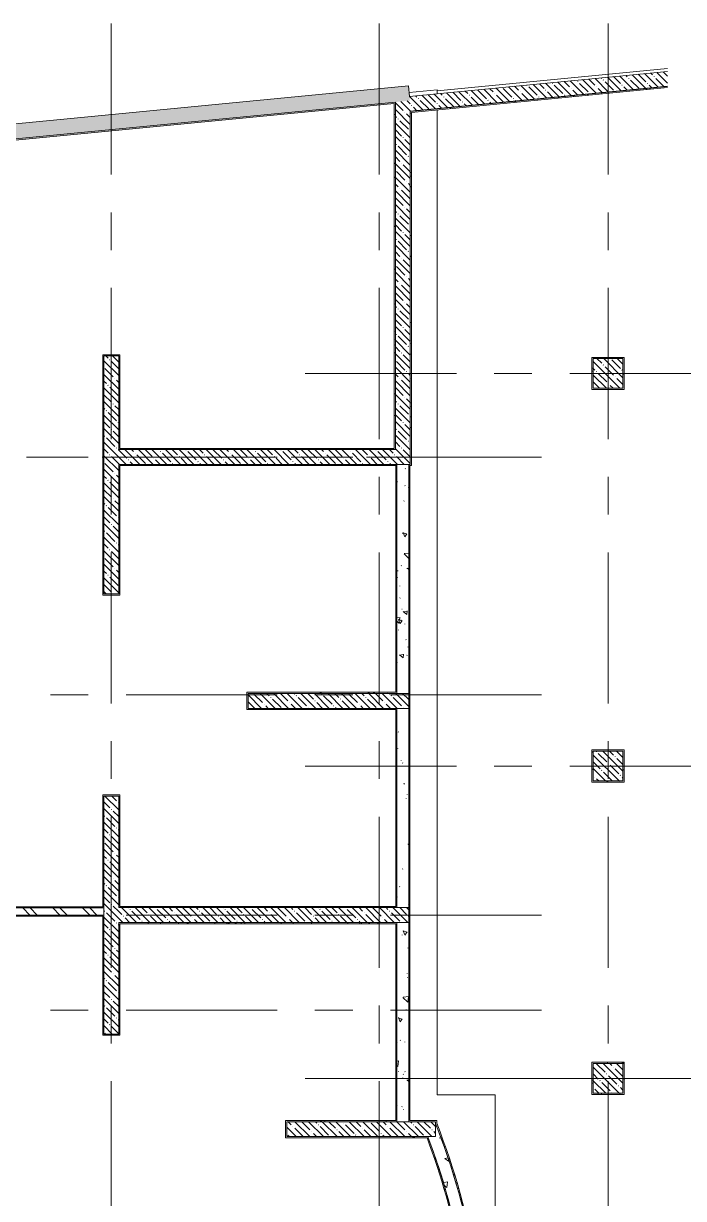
# Model space of a CAD drawing. Header units: metres. Extents: x 50 to 891, y -1294 to 247.
# Drawn here: x 271.6 to 327.1, y -906.8 to -808.1 of the extents above; entities that cross this region are included whole.
import ezdxf

# ---------------------------------------------------------------- set-up
doc = ezdxf.new("R2010")
doc.units = ezdxf.units.M
doc.linetypes.add('Линия сетки', pattern=[22.225, 12.7, -3.175, 3.175, -3.175])
doc.layers.add('ПЛАН', color=8, linetype='Continuous')
pattern_1 = [(135, (-1788.0002, 1229.93924), (-0.57024626, -0.57024626), []), (135, (-1788.0002, 1230.5095), (-0.57024626, -0.57024626), [1.008065, -0.201615, 0.016765, -0.18485])]
pattern_2 = [(140, (-1788.0002, 1229.9392), (0.318779, 3.6436825), [0.381, -4.191]), (85, (-1788.0002, 1229.9392), (-3.821138, -0.704858), [0.3048, -3.3528]), (190.451, (-1787.9737, 1230.243), (-3.5023338, 2.93885), [0.3238, -3.5618]), (136.184, (-1789.0162, 1229.9392), (0.840855, 5.421581), [0.5715, -6.2865]), (186.636, (-1788.946, 1230.391), (-4.948549, 4.74805), [0.4857, -5.3427]), (81.184, (-1789.016, 1229.939), (-4.948506, 4.748103), [0.4572, -5.0292]), (111, (-1788.7622, 1230.4472), (2.0453028, 3.0322893), [0.381, -4.191]), (56, (-1788.7622, 1230.4472), (-3.6837646, 1.2360417), [0.3048, -3.3528]), (161.451, (-1788.5918, 1230.7), (-1.6384274, 4.2683413), [0.3238, -3.5618]), (127.5, (-1788.0002, 1229.9392), (-1.6911006, 0.06177347), [0.03353, -3.27863, 0.03353, -3.37007, -3.3655]), (127.5, (-1788.0002, 1229.9392), (-1.6911006, 0.06177347), [-6.71576, 0.03353, -3.33197]), (97.5, (-1788.0002, 1229.9392), (-2.0036106, 1.3363944), [0.03353, -1.90703, 0.03353, -3.20243, -1.2827]), (97.5, (-1788.0002, 1229.9392), (-2.0036106, 1.3363944), [-5.17652, 0.03353, -1.24917]), (57.5, (-1788.0002, 1228.8064), (0.1145767, 2.71181666), [0.03353, -1.23647, 0.03353, -9.18667]), (57.5, (-1788.0002, 1228.8064), (0.1145767, 2.71181666), [-1.30353, -3.92887, 0.03353, -5.22427]), (47.5, (-1788.0002, 1228.2984), (-0.5085355, 2.9625848), [0.03353, -1.61747, 0.03353, -6.33171]), (47.5, (-1788.0002, 1228.2984), (-0.5085355, 2.9625848), [-1.68453, -2.59791, 0.03353, -3.70027])]
pattern_3 = [(90, (-1788.00024, 1229.93924), (-0.508, 2.032), [0.16764, -1.35636, 0.16764, -9.48436]), (90, (-1788.00024, 1229.93924), (-0.508, 2.032), [-1.69164, -1.35636, 0.16764, -2.88036, -5.08]), (90, (-1788.00024, 1229.93924), (-0.508, 2.032), [-6.096, 0.16764, -1.35636, 0.16764, -3.38836]), (90, (-1788.00024, 1229.93924), (-0.508, 2.032), [-7.78764, -0.84836, 0.16764, -2.37236]), (210, (-1788.25424, 1230.70124), (-1.50576362, -1.455940905), [0.16764, -1.35636, 0.16764, -9.48436]), (210, (-1788.25424, 1230.70124), (-1.50576362, -1.455940905), [-1.69164, -1.35636, 0.16764, -2.88036, -5.08]), (210, (-1788.25424, 1230.70124), (-1.50576362, -1.455940905), [-6.096, 0.16764, -1.35636, 0.16764, -3.38836]), (210, (-1788.25424, 1230.70124), (-1.50576362, -1.455940905), [-7.78764, -0.84836, 0.16764, -2.37236]), (330, (-1789.27024, 1230.95524), (2.01376362, -0.576059095), [0.16764, -1.35636, 0.16764, -9.48436]), (330, (-1789.27024, 1230.95524), (2.01376362, -0.576059095), [-1.69164, -1.35636, 0.16764, -2.88036, -5.08]), (330, (-1789.27024, 1230.95524), (2.01376362, -0.576059095), [-6.096, 0.16764, -1.35636, 0.16764, -3.38836]), (330, (-1789.27024, 1230.95524), (2.01376362, -0.576059095), [-7.78764, -0.84836, 0.16764, -2.37236])]

msp = doc.modelspace()

# ---------------------------------------------------------------- hatches: boundary and pattern name
at = {"layer": 'ПЛАН', "lineweight": 13}
h = msp.add_hatch(dxfattribs=at)
h.set_pattern_fill('FP_2', color=8, scale=0.005, angle=90, style=0, pattern_type=2)
h.set_pattern_definition(pattern_1)
h.paths.add_polyline_path([(325.74, -813.366), (325.74, -812.11), (304.12, -814.209), (304.12, -815.465)])
h = msp.add_hatch(dxfattribs=at)
h.set_pattern_fill('FP_2', color=8, scale=0.005, angle=90, style=0, pattern_type=2)
h.set_pattern_definition(pattern_1)
h.paths.add_polyline_path([(304.091, -814.564), (303.97, -813.32), (191.623, -824.226), (191.744, -825.471), (302.87, -814.682)])
h = msp.add_hatch(dxfattribs=at)
h.set_pattern_fill('FP_5', color=8, scale=0.005, angle=90, style=0, pattern_type=2)
h.set_pattern_definition(pattern_3)
h.paths.add_polyline_path([(325.74, -813.463), (325.74, -813.362), (304.12, -815.465), (304.12, -815.561), (304.22, -815.552)])
h = msp.add_hatch(dxfattribs=at)
h.set_pattern_fill('FP_5', color=8, scale=0.005, angle=90, style=0, pattern_type=2)
h.set_pattern_definition(pattern_3)
h.paths.add_polyline_path([(302.87, -814.682), (243.72, -820.425), (243.72, -820.525), (302.87, -814.783)])
h = msp.add_hatch(dxfattribs=at)
h.set_pattern_fill('FP_5', color=8, scale=0.005, angle=90, style=0, pattern_type=2)
h.set_pattern_definition(pattern_3)
h.paths.add_polyline_path([(302.87, -829.068), (302.87, -814.783), (302.77, -814.793), (302.77, -843.894), (302.87, -843.894)])
h = msp.add_hatch(dxfattribs=at)
h.set_pattern_fill('FP_2', color=8, scale=0.005, angle=90, style=0, pattern_type=2)
h.set_pattern_definition(pattern_1)
h.paths.add_polyline_path([(304.12, -843.894), (304.12, -814.209), (304.057, -814.215), (304.091, -814.564), (302.87, -814.682), (302.87, -843.894)])
h = msp.add_hatch(dxfattribs=at)
h.set_pattern_fill('FP_5', color=8, scale=0.005, angle=90, style=0, pattern_type=2)
h.set_pattern_definition(pattern_3)
h.paths.add_polyline_path([(304.22, -845.144), (304.22, -815.552), (304.12, -815.561), (304.12, -845.144)])
h = msp.add_hatch(dxfattribs=at)
h.set_pattern_fill('FP_5', color=8, scale=0.005, angle=90, style=0, pattern_type=2)
h.set_pattern_definition(pattern_3)
h.paths.add_polyline_path([(279.62, -836.019), (279.62, -835.919), (278.27, -835.919), (278.27, -836.019), (278.37, -836.019)])
h = msp.add_hatch(dxfattribs=at)
h.set_pattern_fill('FP_5', color=8, scale=0.005, angle=90, style=0, pattern_type=2)
h.set_pattern_definition(pattern_3)
h.paths.add_polyline_path([(278.37, -836.019), (278.27, -836.019), (278.27, -856.119), (278.37, -856.119), (278.37, -852.544)])
h = msp.add_hatch(dxfattribs=at)
h.set_pattern_fill('FP_2', color=8, scale=0.005, angle=90, style=0, pattern_type=2)
h.set_pattern_definition(pattern_1)
h.paths.add_polyline_path([(279.62, -836.019), (278.37, -836.019), (278.37, -856.019), (279.62, -856.019), (279.62, -843.794)])
h = msp.add_hatch(dxfattribs=at)
h.set_pattern_fill('FP_5', color=8, scale=0.005, angle=90, style=0, pattern_type=2)
h.set_pattern_definition(pattern_3)
h.paths.add_polyline_path([(279.72, -835.919), (279.62, -835.919), (279.62, -843.794), (279.72, -843.794)])
h = msp.add_hatch(dxfattribs=at)
h.set_pattern_fill('FP_5', color=8, scale=0.005, angle=90, style=0, pattern_type=2)
h.set_pattern_definition(pattern_3)
h.paths.add_polyline_path([(322.095, -836.144), (319.395, -836.144), (319.395, -836.244), (322.095, -836.244)])
h = msp.add_hatch(dxfattribs=at)
h.set_pattern_fill('FP_5', color=8, scale=0.005, angle=90, style=0, pattern_type=2)
h.set_pattern_definition(pattern_3)
h.paths.add_polyline_path([(319.495, -838.844), (319.495, -836.244), (319.395, -836.244), (319.395, -838.844)])
h = msp.add_hatch(dxfattribs=at)
h.set_pattern_fill('FP_2', color=8, scale=0.005, angle=90, style=0, pattern_type=2)
h.set_pattern_definition(pattern_1)
h.paths.add_polyline_path([(321.995, -836.244), (319.495, -836.244), (319.495, -838.744), (321.995, -838.744)])
h = msp.add_hatch(dxfattribs=at)
h.set_pattern_fill('FP_5', color=8, scale=0.005, angle=90, style=0, pattern_type=2)
h.set_pattern_definition(pattern_3)
h.paths.add_polyline_path([(322.095, -836.244), (321.995, -836.244), (321.995, -838.744), (322.095, -838.744)])
h = msp.add_hatch(dxfattribs=at)
h.set_pattern_fill('FP_5', color=8, scale=0.005, angle=90, style=0, pattern_type=2)
h.set_pattern_definition(pattern_3)
h.paths.add_polyline_path([(302.77, -843.794), (279.62, -843.794), (279.62, -843.894), (302.77, -843.894)])
h = msp.add_hatch(dxfattribs=at)
h.set_pattern_fill('FP_2', color=8, scale=0.005, angle=90, style=0, pattern_type=2)
h.set_pattern_definition(pattern_1)
h.paths.add_polyline_path([(304.12, -845.144), (304.12, -843.894), (279.62, -843.894), (279.62, -845.144), (304.095, -845.144)])
h = msp.add_hatch(dxfattribs=at)
h.set_pattern_fill('FP_5', color=8, scale=0.005, angle=90, style=0, pattern_type=2)
h.set_pattern_definition(pattern_3)
h.paths.add_polyline_path([(279.72, -845.144), (279.62, -845.144), (279.62, -856.019), (279.72, -856.019), (279.72, -845.244)])
h = msp.add_hatch(dxfattribs=at)
h.set_pattern_fill('FP_5', color=8, scale=0.005, angle=90, style=0, pattern_type=2)
h.set_pattern_definition(pattern_3)
h.paths.add_polyline_path([(302.995, -845.244), (302.995, -845.144), (279.72, -845.144), (279.72, -845.244), (287.906, -845.244)])
h = msp.add_hatch(dxfattribs=at)
h.set_pattern_fill('FP_5', color=8, scale=0.005, angle=90, style=0, pattern_type=2)
h.set_pattern_definition(pattern_3)
h.paths.add_polyline_path([(302.995, -864.394), (302.995, -845.144), (302.895, -845.144), (302.895, -864.394)])
h = msp.add_hatch(dxfattribs=at)
h.set_pattern_fill('FP_3', color=8, scale=0.005, angle=90, style=0, pattern_type=2)
h.set_pattern_definition(pattern_2)
h.paths.add_polyline_path([(303.995, -900.394), (303.995, -883.644), (302.995, -883.644), (302.995, -900.394)])
h.paths.add_polyline_path([(303.995, -864.394), (303.995, -845.144), (302.995, -845.144), (302.995, -864.394)])
h.paths.add_polyline_path([(303.995, -865.644), (302.995, -865.644), (302.995, -882.394), (303.995, -882.394), (303.995, -876.019)])
h = msp.add_hatch(dxfattribs=at)
h.set_pattern_fill('FP_5', color=8, scale=0.005, angle=90, style=0, pattern_type=2)
h.set_pattern_definition(pattern_3)
h.paths.add_polyline_path([(304.095, -900.294), (304.095, -845.144), (303.995, -845.144), (303.995, -900.294)])
h = msp.add_hatch(dxfattribs=at)
h.set_pattern_fill('FP_5', color=8, scale=0.005, angle=90, style=0, pattern_type=2)
h.set_pattern_definition(pattern_3)
h.paths.add_polyline_path([(302.895, -864.394), (302.895, -864.294), (290.395, -864.294), (290.395, -864.394), (290.495, -864.394)])
h = msp.add_hatch(dxfattribs=at)
h.set_pattern_fill('FP_2', color=8, scale=0.005, angle=90, style=0, pattern_type=2)
h.set_pattern_definition(pattern_1)
h.paths.add_polyline_path([(303.995, -864.394), (290.495, -864.394), (290.495, -865.644), (303.995, -865.644)])
h = msp.add_hatch(dxfattribs=at)
h.set_pattern_fill('FP_5', color=8, scale=0.005, angle=90, style=0, pattern_type=2)
h.set_pattern_definition(pattern_3)
h.paths.add_polyline_path([(302.995, -865.644), (290.495, -865.644), (290.495, -865.744), (302.995, -865.744)])
h = msp.add_hatch(dxfattribs=at)
h.set_pattern_fill('FP_5', color=8, scale=0.005, angle=90, style=0, pattern_type=2)
h.set_pattern_definition(pattern_3)
h.paths.add_polyline_path([(302.995, -865.744), (302.895, -865.744), (302.895, -882.394), (302.995, -882.394), (302.995, -876.019)])
h = msp.add_hatch(dxfattribs=at)
h.set_pattern_fill('FP_5', color=8, scale=0.005, angle=90, style=0, pattern_type=2)
h.set_pattern_definition(pattern_3)
h.paths.add_polyline_path([(319.495, -869.244), (319.395, -869.244), (319.395, -871.844), (319.495, -871.844), (319.495, -871.744)])
h = msp.add_hatch(dxfattribs=at)
h.set_pattern_fill('FP_2', color=8, scale=0.005, angle=90, style=0, pattern_type=2)
h.set_pattern_definition(pattern_1)
h.paths.add_polyline_path([(321.995, -869.244), (319.495, -869.244), (319.495, -871.744), (321.995, -871.744)])
h = msp.add_hatch(dxfattribs=at)
h.set_pattern_fill('FP_5', color=8, scale=0.005, angle=90, style=0, pattern_type=2)
h.set_pattern_definition(pattern_3)
h.paths.add_polyline_path([(322.095, -869.244), (321.995, -869.244), (321.995, -871.744), (322.095, -871.744)])
h = msp.add_hatch(dxfattribs=at)
h.set_pattern_fill('FP_5', color=8, scale=0.005, angle=90, style=0, pattern_type=2)
h.set_pattern_definition(pattern_3)
h.paths.add_polyline_path([(322.095, -871.744), (319.495, -871.744), (319.495, -871.844), (322.095, -871.844)])
h = msp.add_hatch(dxfattribs=at)
h.set_pattern_fill('FP_5', color=8, scale=0.005, angle=90, style=0, pattern_type=2)
h.set_pattern_definition(pattern_3)
h.paths.add_polyline_path([(278.37, -873.019), (278.27, -873.019), (278.27, -882.317), (278.37, -882.317), (278.37, -876.019)])
h = msp.add_hatch(dxfattribs=at)
h.set_pattern_fill('FP_2', color=8, scale=0.005, angle=90, style=0, pattern_type=2)
h.set_pattern_definition(pattern_1)
h.paths.add_polyline_path([(279.62, -882.394), (279.62, -873.019), (278.37, -873.019), (278.37, -893.019), (279.62, -893.019), (279.62, -883.644)])
h = msp.add_hatch(dxfattribs=at)
h.set_pattern_fill('FP_5', color=8, scale=0.005, angle=90, style=0, pattern_type=2)
h.set_pattern_definition(pattern_3)
h.paths.add_polyline_path([(279.72, -882.294), (279.72, -872.919), (279.62, -872.919), (279.62, -882.294)])
h = msp.add_hatch(dxfattribs=at)
h.set_pattern_fill('FP_1', color=8, scale=0.005, angle=90, style=0, pattern_type=2)
h.set_pattern_definition([(135, (-1788.0002, 1229.9392), (-1.2572359, -1.2572359), []), (135, (-1789.9052, 1229.9392), (-1.2572359, -1.2572359), [])])
h.paths.add_polyline_path([(278.37, -883.017), (278.37, -882.417), (261.12, -882.417), (261.12, -883.017), (268.988, -883.017)])
h = msp.add_hatch(dxfattribs=at)
h.set_pattern_fill('FP_5', color=8, scale=0.005, angle=90, style=0, pattern_type=2)
h.set_pattern_definition(pattern_3)
h.paths.add_polyline_path([(278.37, -882.317), (261.22, -882.317), (261.22, -882.417), (278.37, -882.417)])
h = msp.add_hatch(dxfattribs=at)
h.set_pattern_fill('FP_5', color=8, scale=0.005, angle=90, style=0, pattern_type=2)
h.set_pattern_definition(pattern_3)
h.paths.add_polyline_path([(302.895, -882.294), (279.62, -882.294), (279.62, -882.394), (302.895, -882.394)])
h = msp.add_hatch(dxfattribs=at)
h.set_pattern_fill('FP_2', color=8, scale=0.005, angle=90, style=0, pattern_type=2)
h.set_pattern_definition(pattern_1)
h.paths.add_polyline_path([(303.995, -883.644), (303.995, -882.394), (279.62, -882.394), (279.62, -883.644), (302.995, -883.644)])
h = msp.add_hatch(dxfattribs=at)
h.set_pattern_fill('FP_5', color=8, scale=0.005, angle=90, style=0, pattern_type=2)
h.set_pattern_definition(pattern_3)
h.paths.add_polyline_path([(278.37, -883.017), (261.22, -883.017), (261.22, -883.117), (278.37, -883.117)])
h = msp.add_hatch(dxfattribs=at)
h.set_pattern_fill('FP_5', color=8, scale=0.005, angle=90, style=0, pattern_type=2)
h.set_pattern_definition(pattern_3)
h.paths.add_polyline_path([(278.37, -883.117), (278.27, -883.117), (278.27, -893.119), (278.37, -893.119), (278.37, -887.757)])
h = msp.add_hatch(dxfattribs=at)
h.set_pattern_fill('FP_5', color=8, scale=0.005, angle=90, style=0, pattern_type=2)
h.set_pattern_definition(pattern_3)
h.paths.add_polyline_path([(279.72, -893.019), (279.72, -883.644), (279.62, -883.644), (279.62, -893.019)])
h = msp.add_hatch(dxfattribs=at)
h.set_pattern_fill('FP_5', color=8, scale=0.005, angle=90, style=0, pattern_type=2)
h.set_pattern_definition(pattern_3)
h.paths.add_polyline_path([(302.995, -883.744), (302.995, -883.644), (279.72, -883.644), (279.72, -883.744), (302.895, -883.744)])
h = msp.add_hatch(dxfattribs=at)
h.set_pattern_fill('FP_5', color=8, scale=0.005, angle=90, style=0, pattern_type=2)
h.set_pattern_definition(pattern_3)
h.paths.add_polyline_path([(302.995, -883.744), (302.895, -883.744), (302.895, -900.394), (302.995, -900.394), (302.995, -899.495)])
h = msp.add_hatch(dxfattribs=at)
h.set_pattern_fill('FP_5', color=8, scale=0.005, angle=90, style=0, pattern_type=2)
h.set_pattern_definition(pattern_3)
h.paths.add_polyline_path([(322.095, -895.394), (319.395, -895.394), (319.395, -895.494), (322.095, -895.494)])
h = msp.add_hatch(dxfattribs=at)
h.set_pattern_fill('FP_5', color=8, scale=0.005, angle=90, style=0, pattern_type=2)
h.set_pattern_definition(pattern_3)
h.paths.add_polyline_path([(319.495, -895.494), (319.395, -895.494), (319.395, -898.094), (319.495, -898.094), (319.495, -897.994)])
h = msp.add_hatch(dxfattribs=at)
h.set_pattern_fill('FP_2', color=8, scale=0.005, angle=90, style=0, pattern_type=2)
h.set_pattern_definition(pattern_1)
h.paths.add_polyline_path([(321.995, -895.494), (319.495, -895.494), (319.495, -897.994), (321.995, -897.994)])
h = msp.add_hatch(dxfattribs=at)
h.set_pattern_fill('FP_5', color=8, scale=0.005, angle=90, style=0, pattern_type=2)
h.set_pattern_definition(pattern_3)
h.paths.add_polyline_path([(322.095, -895.494), (321.995, -895.494), (321.995, -897.994), (322.095, -897.994)])
h = msp.add_hatch(dxfattribs=at)
h.set_pattern_fill('FP_5', color=8, scale=0.005, angle=90, style=0, pattern_type=2)
h.set_pattern_definition(pattern_3)
h.paths.add_polyline_path([(322.095, -897.994), (319.495, -897.994), (319.495, -898.094), (322.095, -898.094)])
h = msp.add_hatch(dxfattribs=at)
h.set_pattern_fill('FP_5', color=8, scale=0.005, angle=90, style=0, pattern_type=2)
h.set_pattern_definition(pattern_3)
h.paths.add_polyline_path([(302.895, -900.294), (293.645, -900.294), (293.645, -900.394), (302.895, -900.394)])
h = msp.add_hatch(dxfattribs=at)
h.set_pattern_fill('FP_2', color=8, scale=0.005, angle=90, style=0, pattern_type=2)
h.set_pattern_definition(pattern_1)
h.paths.add_polyline_path([(306.245, -900.543), (306.245, -900.394), (293.745, -900.394), (293.745, -901.644), (306.245, -901.644)])
h = msp.add_hatch(dxfattribs=at)
h.set_pattern_fill('FP_3', color=8, scale=0.005, angle=90, style=0, pattern_type=2)
h.set_pattern_definition(pattern_2)
h.paths.add_polyline_path([(310.417, -923.144), (309.417, -923.144), (309.416, -923.244), (309.389, -924.438), (309.378, -924.792), (310.375, -924.889), (310.402, -924.017)])
h.paths.add_polyline_path([(310.417, -921.894), (310.367, -920.036), (310.267, -918.252), (310.109, -916.436), (309.896, -914.625), (309.628, -912.822), (309.306, -911.028), (308.929, -909.245), (308.498, -907.473), (308.014, -905.716), (307.477, -903.974), (306.823, -902.079), (306.245, -900.543), (306.245, -901.644), (305.598, -901.644), (305.636, -901.744), (306.265, -903.499), (306.864, -905.364), (307.355, -907.063), (307.815, -908.87), (308.218, -910.69), (308.563, -912.522), (308.851, -914.363), (309.08, -916.213), (309.25, -918.07), (309.365, -920.036), (309.417, -921.894)])
h.paths.add_polyline_path([(309.694, -931.856), (308.697, -931.759), (308.507, -932.894), (308.32, -933.894), (307.985, -935.489), (307.606, -937.074), (307.183, -938.649), (306.717, -940.211), (306.208, -941.759), (305.619, -943.394), (306.245, -943.394), (306.245, -944.549), (306.907, -942.786), (307.514, -941.004), (308.064, -939.204), (308.558, -937.387), (308.995, -935.555), (309.373, -933.711)])
h = msp.add_hatch(dxfattribs=at)
h.set_pattern_fill('FP_5', color=8, scale=0.005, angle=90, style=0, pattern_type=2)
h.set_pattern_definition(pattern_3)
h.paths.add_polyline_path([(310.519, -922.975), (310.502, -921.061), (310.424, -919.148), (310.271, -917.102), (310.087, -915.335), (309.827, -913.438), (309.507, -911.55), (309.127, -909.674), (308.688, -907.81), (308.189, -905.962), (307.633, -904.13), (307.018, -902.317), (306.345, -900.524), (306.245, -900.543), (306.918, -902.334), (307.532, -904.145), (308.089, -905.975), (308.588, -907.822), (309.027, -909.684), (309.407, -911.558), (309.727, -913.444), (309.986, -915.339), (310.186, -917.242), (310.324, -919.149), (310.402, -921.061), (310.419, -922.973), (310.375, -924.886), (310.475, -924.889), (310.485, -924.438)])
h.paths.add_polyline_path([(309.793, -931.873), (309.694, -931.857), (309.373, -933.712), (308.994, -935.556), (308.558, -937.387), (308.064, -939.204), (307.514, -941.004), (306.907, -942.787), (306.245, -944.549), (306.345, -944.568), (307.007, -942.805), (307.613, -941.022), (308.163, -939.221), (308.657, -937.404), (309.093, -935.572), (309.472, -933.728)])
h = msp.add_hatch(dxfattribs=at)
h.set_pattern_fill('FP_5', color=8, scale=0.005, angle=90, style=0, pattern_type=2)
h.set_pattern_definition(pattern_3)
h.paths.add_polyline_path([(305.636, -901.744), (305.598, -901.644), (293.745, -901.644), (293.745, -901.744), (305.529, -901.744)])
h = msp.add_hatch(dxfattribs=at)
h.set_pattern_fill('FP_5', color=8, scale=0.005, angle=90, style=0, pattern_type=2)
h.set_pattern_definition(pattern_3)
h.paths.add_polyline_path([(309.415, -921.794), (309.362, -919.93), (309.25, -918.07), (309.08, -916.213), (308.851, -914.363), (308.563, -912.522), (308.218, -910.69), (307.815, -908.87), (307.355, -907.063), (306.823, -905.226), (306.265, -903.499), (305.636, -901.744), (305.529, -901.744), (306.159, -903.498), (306.76, -905.364), (307.251, -907.063), (307.712, -908.869), (308.116, -910.689), (308.462, -912.521), (308.75, -914.363), (308.979, -916.213), (309.15, -918.069), (309.265, -920.036), (309.315, -921.794)])

# ---------------------------------------------------------------- linework, layer by layer
at = {"layer": 'ПЛАН', "color": 8, "linetype": 'Линия сетки', "lineweight": 13}
for p, q in [((278.995, -808.082), (278.995, -1001.398)), ((301.495, -808.082), (301.495, -1001.398)), ((301.495, -808.082), (301.495, -1001.398)), ((320.745, -808.082), (320.745, -1006.481)), ((295.296, -837.494), (330.981, -837.494)), ((315.156, -844.519), (178.258, -844.519)), ((313.156, -844.519), (178.258, -844.519)), ((315.156, -864.519), (178.258, -864.519)), ((295.296, -870.494), (330.981, -870.494)), ((315.156, -883.019), (184.608, -883.019)), ((315.156, -891.019), (178.258, -891.019)), ((295.296, -896.744), (330.981, -896.744))]:
    msp.add_line(p, q, dxfattribs=at)
at = {"layer": 'ПЛАН', "color": 8, "lineweight": 13}
for p, q in [((325.74, -812.11), (304.057, -814.215)), ((325.74, -811.859), (306.37, -813.739)), ((303.97, -813.32), (191.623, -824.226)), ((304.057, -814.215), (303.97, -813.32)), ((306.37, -813.644), (304.024, -813.871)), ((325.74, -813.362), (304.12, -815.461)), ((304.12, -815.465), (325.74, -813.366)), ((304.22, -815.552), (325.74, -813.463)), ((306.37, -813.991), (306.37, -813.644)), ((243.72, -820.425), (302.87, -814.682)), ((302.87, -814.783), (302.87, -814.682)), ((302.87, -843.894), (302.87, -814.783)), ((243.72, -820.525), (302.77, -814.793)), ((302.77, -814.793), (302.77, -843.794)), ((304.12, -815.461), (304.12, -843.894)), ((304.22, -845.244), (304.22, -815.552)), ((306.37, -898.144), (306.37, -815.343)), ((279.72, -835.919), (278.27, -835.919)), ((278.27, -835.919), (278.27, -856.119)), ((279.62, -836.019), (278.37, -836.019)), ((278.37, -836.019), (278.37, -856.019)), ((278.37, -856.019), (278.37, -836.019)), ((279.62, -836.019), (279.62, -843.894)), ((279.72, -843.794), (279.72, -835.919)), ((322.095, -836.144), (319.395, -836.144)), ((319.395, -836.144), (319.395, -838.844)), ((321.995, -836.244), (319.495, -836.244)), ((319.495, -836.244), (319.495, -838.744)), ((319.495, -836.244), (321.995, -836.244)), ((319.495, -838.744), (319.495, -836.244)), ((321.995, -838.744), (321.995, -836.244)), ((321.995, -836.244), (321.995, -838.744)), ((322.095, -838.844), (322.095, -836.144)), ((319.395, -838.844), (322.095, -838.844)), ((319.495, -838.744), (321.995, -838.744)), ((321.995, -838.744), (319.495, -838.744)), ((302.77, -843.894), (279.62, -843.894)), ((302.77, -843.794), (279.72, -843.794)), ((302.77, -843.894), (302.87, -843.894)), ((304.12, -843.894), (304.12, -845.144)), ((279.62, -856.019), (279.62, -845.144)), ((279.72, -845.144), (279.62, -845.144)), ((279.72, -845.144), (302.895, -845.144)), ((279.72, -856.119), (279.72, -845.244)), ((279.72, -845.244), (302.995, -845.244)), ((302.895, -845.144), (302.895, -864.294)), ((304.12, -845.144), (302.895, -845.144)), ((302.995, -864.394), (302.995, -845.144)), ((303.995, -864.394), (303.995, -845.144)), ((303.995, -845.144), (303.995, -864.394)), ((304.095, -900.294), (304.095, -845.244)), ((304.095, -845.244), (304.22, -845.244)), ((304.12, -845.144), (304.12, -845.144)), ((278.27, -856.119), (279.72, -856.119)), ((278.37, -856.019), (279.62, -856.019)), ((302.895, -864.294), (290.395, -864.294)), ((290.395, -864.294), (290.395, -865.744)), ((302.895, -864.394), (290.495, -864.394)), ((290.495, -864.394), (290.495, -865.644)), ((302.895, -864.394), (303.995, -864.394)), ((303.995, -865.644), (303.995, -864.394)), ((303.995, -864.394), (303.995, -883.644)), ((290.395, -865.744), (302.895, -865.744)), ((290.495, -865.644), (302.995, -865.644)), ((302.895, -865.744), (302.895, -882.294)), ((302.995, -865.644), (302.995, -882.394)), ((302.995, -865.644), (303.995, -865.644)), ((302.995, -882.394), (302.995, -865.744)), ((303.995, -882.394), (303.995, -865.644)), ((303.995, -865.644), (303.995, -865.644)), ((322.095, -869.144), (319.395, -869.144)), ((319.395, -869.144), (319.395, -871.844)), ((321.995, -869.244), (319.495, -869.244)), ((319.495, -869.244), (319.495, -871.744)), ((319.495, -869.244), (321.995, -869.244)), ((319.495, -871.744), (319.495, -869.244)), ((321.995, -871.744), (321.995, -869.244)), ((321.995, -869.244), (321.995, -871.744)), ((322.095, -871.844), (322.095, -869.144)), ((319.395, -871.844), (322.095, -871.844)), ((319.495, -871.744), (321.995, -871.744)), ((321.995, -871.744), (319.495, -871.744)), ((279.72, -872.919), (278.27, -872.919)), ((278.27, -872.919), (278.27, -882.317)), ((279.62, -873.019), (278.37, -873.019)), ((278.37, -873.019), (278.37, -883.017)), ((278.37, -882.317), (278.37, -873.019)), ((279.62, -882.394), (279.62, -873.019)), ((279.62, -873.019), (279.62, -882.294)), ((279.72, -882.294), (279.72, -872.919)), ((261.12, -882.417), (278.37, -882.417)), ((278.27, -882.317), (261.22, -882.317)), ((302.895, -882.394), (279.62, -882.394)), ((302.895, -882.294), (279.72, -882.294)), ((302.895, -882.394), (302.995, -882.394)), ((303.995, -882.394), (302.995, -882.394)), ((278.37, -883.017), (261.12, -883.017)), ((261.22, -883.017), (278.37, -883.017)), ((261.22, -883.117), (278.27, -883.117)), ((278.27, -883.117), (278.27, -893.119)), ((278.37, -883.017), (278.37, -893.019)), ((278.37, -893.019), (278.37, -883.117)), ((279.62, -893.019), (279.62, -883.644)), ((279.62, -883.644), (279.62, -893.019)), ((279.72, -883.644), (279.62, -883.644)), ((279.72, -883.644), (302.995, -883.644)), ((279.72, -893.119), (279.72, -883.744)), ((279.72, -883.744), (302.895, -883.744)), ((302.895, -883.744), (302.895, -900.294)), ((302.995, -883.644), (302.995, -900.394)), ((302.995, -883.644), (303.995, -883.644)), ((302.995, -900.394), (302.995, -883.744)), ((303.995, -900.394), (303.995, -883.644)), ((303.995, -883.644), (303.995, -883.644)), ((278.27, -893.119), (279.72, -893.119)), ((278.37, -893.019), (279.62, -893.019)), ((322.095, -895.394), (319.395, -895.394)), ((319.395, -895.394), (319.395, -898.094)), ((321.995, -895.494), (319.495, -895.494)), ((319.495, -895.494), (319.495, -897.994)), ((319.495, -895.494), (321.995, -895.494)), ((319.495, -897.994), (319.495, -895.494)), ((321.995, -897.994), (321.995, -895.494)), ((321.995, -895.494), (321.995, -897.994)), ((322.095, -898.094), (322.095, -895.394)), ((319.395, -896.744), (306.37, -896.744)), ((325.74, -896.744), (322.095, -896.744)), ((311.245, -898.144), (306.37, -898.144)), ((311.245, -924.344), (311.245, -898.144)), ((319.395, -898.094), (322.095, -898.094)), ((319.495, -897.994), (321.995, -897.994)), ((321.995, -897.994), (319.495, -897.994)), ((302.895, -900.294), (293.645, -900.294)), ((293.645, -900.294), (293.645, -901.744)), ((302.895, -900.394), (293.745, -900.394)), ((293.745, -900.394), (293.745, -901.644)), ((302.895, -900.394), (302.995, -900.394)), ((302.995, -900.394), (306.245, -900.394)), ((306.345, -900.294), (304.095, -900.294)), ((306.245, -900.543), (306.245, -900.394)), ((306.245, -900.394), (306.245, -900.543)), ((306.245, -901.644), (306.245, -900.543)), ((306.345, -900.524), (306.345, -900.294)), ((305.598, -901.644), (293.745, -901.644)), ((305.598, -901.644), (306.245, -901.644)), ((293.645, -901.744), (305.529, -901.744))]:
    msp.add_line(p, q, dxfattribs=at)
at = {"layer": 'ПЛАН', "color": 8, "lineweight": 13, "flags": 128}
msp.add_lwpolyline([(305.636, -901.744), (306.265, -903.499), (306.838, -905.272), (307.355, -907.063), (307.815, -908.87), (308.218, -910.69), (308.563, -912.522), (308.851, -914.363), (309.08, -916.213), (309.25, -918.07), (309.362, -919.93), (309.415, -921.794)], dxfattribs=at)
at = {"layer": 'ПЛАН', "color": 8, "lineweight": 13}
for centre, radius, start, end in [((250.354, -922.546), 60.066, 0.62225, 21.48819), ((250.355, -922.546), 60.066, 357.76786, 21.48839), ((250.355, -922.546), 60.166, 357.76786, 21.47031), ((250.354, -922.546), 59.066, 20.62117, 20.72485), ((250.354, -922.546), 58.966, 0.73103, 20.65774), ((250.354, -922.546), 59.066, 0.72979, 20.62117)]:
    msp.add_arc(centre, radius, start, end, dxfattribs=at)

doc.saveas('drawing.dxf')
